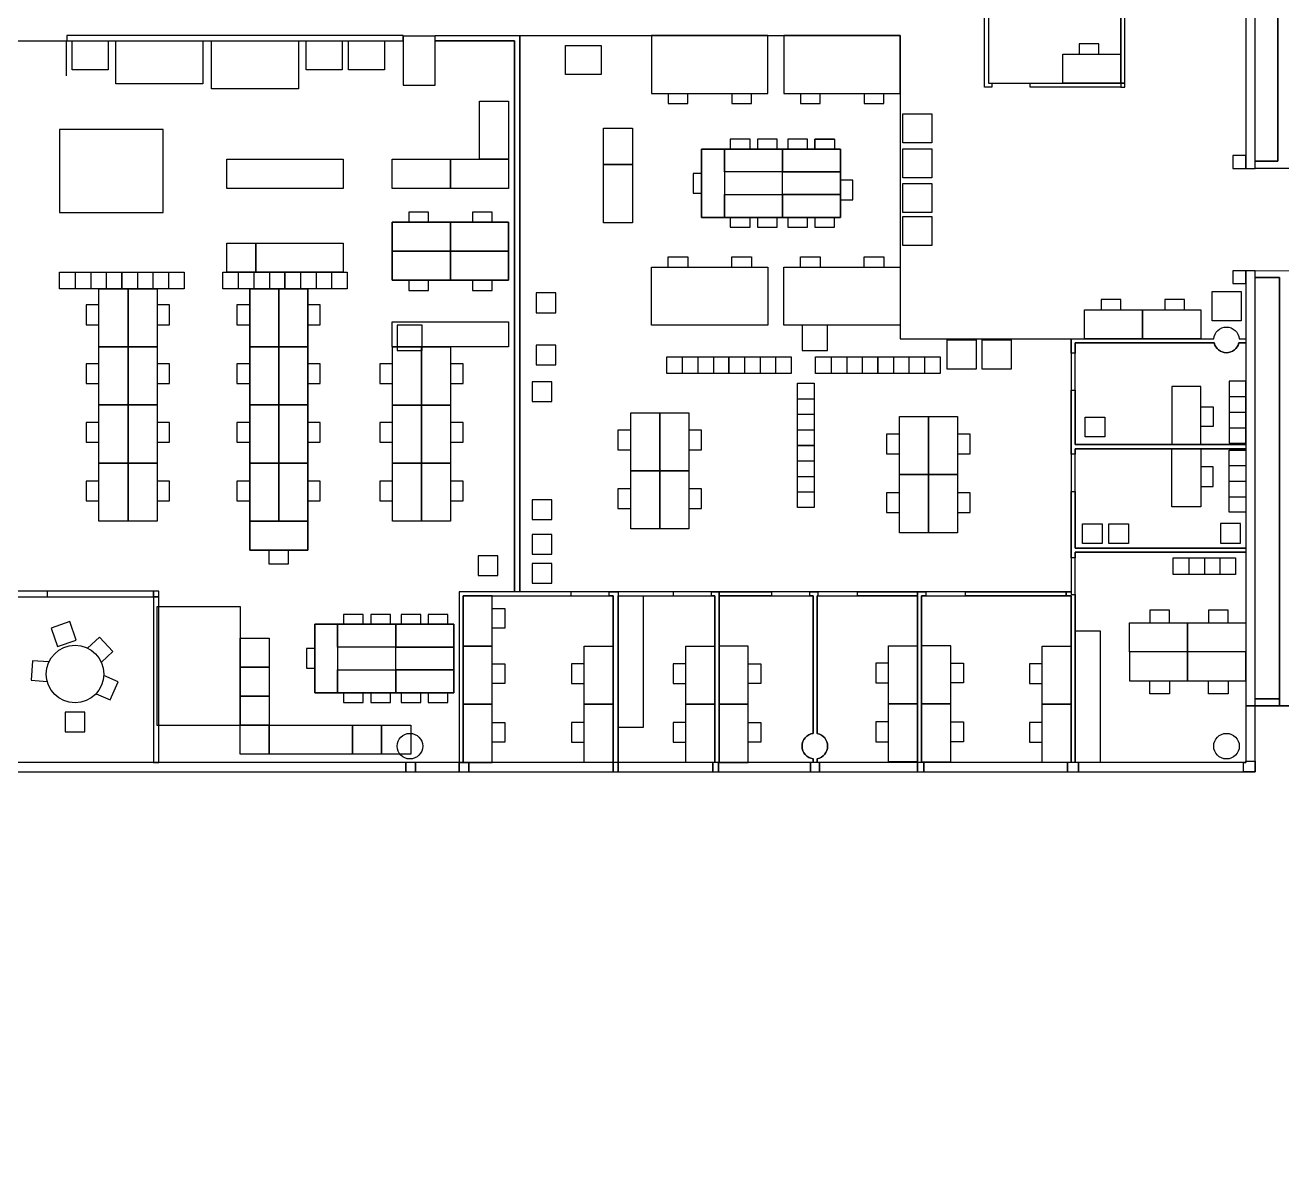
# Model space of a CAD drawing. Extents: x -199 to 9291, y 516 to 6424.
# Drawn here: x 1869 to 4863, y 516 to 3204 of the extents above; entities that cross this region are included whole.
import ezdxf

# ---------------------------------------------------------------- set-up
doc = ezdxf.new("R2010")
doc.units = 0
doc.header["$MEASUREMENT"] = 0
for name, color, linetype in [('0_VOID', 7, 'CONTINUOUS'), ('CHAIR', 142, 'CONTINUOUS'), ('FLOOR', 3, 'CONTINUOUS'), ('FURNITURE', 2, 'CONTINUOUS'), ('OFFICES', 1, 'CONTINUOUS'), ('WALLS', 6, 'CONTINUOUS')]:
    doc.layers.add(name, color=color, linetype=linetype)

msp = doc.modelspace()

# ---------------------------------------------------------------- linework, layer by layer
at = {"layer": '0_VOID'}
for points in [[(4853.5, 2879.6), (4799.9, 2879.6), (4799.9, 3381.1), (4853.5, 3381.1)], [(4857.6, 1597.8), (4799.9, 1597.8), (4799.9, 2602.5), (4857.6, 2602.5)]]:
    msp.add_lwpolyline(points, close=True, dxfattribs=at)
at = {"layer": 'CHAIR'}
for points in [[(4427.5, 3159.2), (4380.5, 3159.2), (4380.5, 3135)], [(4427.5, 3135), (4427.5, 3159.2)], [(3400.8, 3041.1), (3400.8, 3016.9), (3447.8, 3016.9), (3447.8, 3041.1)], [(3552.8, 3041.1), (3552.8, 3016.9), (3599.8, 3016.9), (3599.8, 3041.1)], [(3716.1, 3041.1), (3716.1, 3016.9), (3763.1, 3016.9), (3763.1, 3041.1)], [(3868, 3041.1), (3868, 3016.9), (3915, 3016.9), (3915, 3041.1)], [(4029.3, 2992.3), (4029.3, 2923.1), (3960.1, 2923.1), (3960.1, 2992.3), (4029.3, 2992.3)], [(4029.3, 2992.3), (4029.3, 2923.1), (3960.1, 2923.1), (3960.1, 2992.3), (4029.3, 2992.3)], [(3595.9, 2932.1), (3548.9, 2932.1), (3548.9, 2908.6)], [(3595.9, 2908.6), (3595.9, 2932.1)], [(3660.5, 2932.1), (3613.5, 2932.1), (3613.5, 2908.6)], [(3660.5, 2908.6), (3660.5, 2932.1)], [(3732.9, 2932.1), (3685.9, 2932.1), (3685.9, 2908.6)], [(3732.9, 2908.6), (3732.9, 2932.1)], [(3797.5, 2932.1), (3750.5, 2932.1), (3750.5, 2908.6)], [(3750.5, 2908.6), (3750.5, 2932.1), (3797.5, 2932.1), (3797.5, 2908.6)], [(4029.3, 2909.4), (4029.3, 2840.2), (3960.1, 2840.2), (3960.1, 2909.4), (4029.3, 2909.4)], [(4029.3, 2909.4), (4029.3, 2840.2), (3960.1, 2840.2), (3960.1, 2909.4), (4029.3, 2909.4)], [(3480.4, 2850.6), (3460.6, 2850.6), (3460.6, 2803.6), (3480.4, 2803.6)], [(3811.6, 2787.2), (3841.3, 2787.2), (3841.3, 2834.2)], [(3841.3, 2834.2), (3811.6, 2834.2)], [(4029.3, 2826.5), (4029.3, 2757.3), (3960.1, 2757.3), (3960.1, 2826.5), (4029.3, 2826.5)], [(4029.3, 2826.5), (4029.3, 2757.3), (3960.1, 2757.3), (3960.1, 2826.5), (4029.3, 2826.5)], [(2829.8, 2758.5), (2782.8, 2758.5), (2782.8, 2734.2)], [(2829.8, 2734.2), (2829.8, 2758.5)], [(2981.8, 2758.5), (2934.8, 2758.5), (2934.8, 2734.2)], [(2981.8, 2734.2), (2981.8, 2758.5)], [(3548.9, 2745.5), (3548.9, 2722), (3595.9, 2722), (3595.9, 2745.5)], [(3613.5, 2745.5), (3613.5, 2722), (3660.5, 2722), (3660.5, 2745.5)], [(3685.9, 2745.5), (3685.9, 2722), (3732.9, 2722), (3732.9, 2745.5)], [(3750.5, 2745.5), (3750.5, 2722), (3797.5, 2722), (3797.5, 2745.5)], [(4029.3, 2748.2), (4029.3, 2679), (3960.1, 2679), (3960.1, 2748.2), (4029.3, 2748.2)], [(4029.3, 2748.2), (4029.3, 2679), (3960.1, 2679), (3960.1, 2748.2), (4029.3, 2748.2)], [(3400.8, 2627.1), (3400.8, 2651.3), (3447.8, 2651.3), (3447.8, 2627.1)], [(3552.8, 2627.1), (3552.8, 2651.3), (3599.8, 2651.3), (3599.8, 2627.1)], [(3716.1, 2627.1), (3716.1, 2651.3), (3763.1, 2651.3), (3763.1, 2627.1)], [(3868, 2627.1), (3868, 2651.3), (3915, 2651.3), (3915, 2627.1)], [(2782.8, 2595.8), (2782.8, 2571.5), (2829.8, 2571.5), (2829.8, 2595.8)], [(2934.8, 2595.8), (2934.8, 2571.5), (2981.8, 2571.5), (2981.8, 2595.8)], [(3133.4, 2565.5), (3086.5, 2565.5), (3086.5, 2518.5), (3133.4, 2518.5), (3133.4, 2565.5)], [(4479.3, 2549.6), (4432.3, 2549.6), (4432.3, 2525.4)], [(4479.3, 2525.4), (4479.3, 2549.6)], [(4631.3, 2549.6), (4584.3, 2549.6), (4584.3, 2525.4)], [(4631.3, 2525.4), (4631.3, 2549.6)], [(2044.5, 2536.9), (2013.9, 2536.9), (2013.9, 2489.9), (2044.5, 2489.9)], [(2183, 2489.9), (2212.9, 2489.9), (2212.9, 2536.9)], [(2403.7, 2536.9), (2372.8, 2536.9), (2372.8, 2489.9), (2403.7, 2489.9)], [(2542.1, 2489.9), (2571.8, 2489.9), (2571.8, 2536.9)], [(2571.8, 2536.9), (2542.1, 2536.9)], [(3133.4, 2441.1), (3086.5, 2441.1), (3086.5, 2394.1), (3133.4, 2394.1), (3133.4, 2441.1)], [(2044.5, 2396.9), (2013.9, 2396.9), (2013.9, 2349.9), (2044.5, 2349.9)], [(2183, 2349.9), (2212.9, 2349.9), (2212.9, 2396.9)], [(2212.9, 2396.9), (2183, 2396.9)], [(2403.7, 2396.9), (2372.8, 2396.9), (2372.8, 2349.9), (2403.7, 2349.9)], [(2542.1, 2349.9), (2571.8, 2349.9), (2571.8, 2396.9)], [(2571.8, 2396.9), (2542.1, 2396.9)], [(2743.9, 2396.9), (2713.6, 2396.9), (2713.6, 2349.9), (2743.9, 2349.9)], [(2882.3, 2349.9), (2912.5, 2349.9), (2912.5, 2396.9)], [(2912.5, 2396.9), (2882.3, 2396.9)], [(3123.5, 2353.6), (3076.5, 2353.6), (3076.5, 2306.7), (3123.5, 2306.7), (3123.5, 2353.6)], [(4669.9, 2294.3), (4699.9, 2294.3), (4699.9, 2247.3)], [(2044.5, 2257), (2013.9, 2257), (2013.9, 2210), (2044.5, 2210)], [(2183, 2210), (2212.9, 2210), (2212.9, 2257)], [(2212.9, 2257), (2183, 2257)], [(2403.7, 2257), (2372.8, 2257), (2372.8, 2210), (2403.7, 2210)], [(2542.1, 2210), (2571.8, 2210), (2571.8, 2257)], [(2571.8, 2257), (2542.1, 2257)], [(2743.9, 2257), (2713.6, 2257), (2713.6, 2210), (2743.9, 2210)], [(2882.3, 2210), (2912.5, 2210), (2912.5, 2257)], [(2912.5, 2257), (2882.3, 2257)], [(4441.2, 2222.4), (4394.2, 2222.4), (4394.2, 2269.4), (4441.2, 2269.4), (4441.2, 2222.4)], [(4699.9, 2247.3), (4669.9, 2247.3)], [(3311.6, 2238.6), (3281, 2238.6), (3281, 2191.6), (3311.6, 2191.6)], [(3450, 2191.6), (3480, 2191.6), (3480, 2238.6)], [(3480, 2238.6), (3450, 2238.6)], [(3952.1, 2229.4), (3921.4, 2229.4), (3921.4, 2182.4), (3952.1, 2182.4)], [(4090.5, 2182.4), (4120.4, 2182.4), (4120.4, 2229.4)], [(4120.4, 2229.4), (4090.5, 2229.4)], [(4669.9, 2104.3), (4699.9, 2104.3), (4699.9, 2151.3)], [(4699.9, 2151.3), (4669.9, 2151.3)], [(2044.5, 2117.1), (2013.9, 2117.1), (2013.9, 2070.1), (2044.5, 2070.1)], [(2183, 2070.1), (2212.9, 2070.1), (2212.9, 2117.1)], [(2212.9, 2117.1), (2183, 2117.1)], [(2403.7, 2117.1), (2372.8, 2117.1), (2372.8, 2070.1), (2403.7, 2070.1)], [(2542.1, 2070.1), (2571.8, 2070.1), (2571.8, 2117.1)], [(2571.8, 2117.1), (2542.1, 2117.1)], [(2743.9, 2117.1), (2713.6, 2117.1), (2713.6, 2070.1), (2743.9, 2070.1)], [(2882.3, 2070.1), (2912.5, 2070.1), (2912.5, 2117.1)], [(2912.5, 2117.1), (2882.3, 2117.1)], [(3311.6, 2098.7), (3281, 2098.7), (3281, 2051.7), (3311.6, 2051.7)], [(3450, 2051.7), (3480, 2051.7), (3480, 2098.7)], [(3480, 2098.7), (3450, 2098.7)], [(3123.5, 2072.8), (3076.5, 2072.8), (3076.5, 2025.8), (3123.5, 2025.8), (3123.5, 2072.8)], [(3952.1, 2089.5), (3921.4, 2089.5), (3921.4, 2042.5), (3952.1, 2042.5)], [(4090.5, 2042.5), (4120.4, 2042.5), (4120.4, 2089.5)], [(4120.4, 2089.5), (4090.5, 2089.5)], [(4435, 1968.4), (4388, 1968.4), (4388, 2015.4), (4435, 2015.4), (4435, 1968.4)], [(4497.7, 1968.4), (4450.7, 1968.4), (4450.7, 2015.4), (4497.7, 2015.4), (4497.7, 1968.4)], [(3123.5, 1989.9), (3076.5, 1989.9), (3076.5, 1942.9), (3123.5, 1942.9), (3123.5, 1989.9)], [(2449.4, 1952.6), (2449.4, 1920.2), (2496.4, 1920.2), (2496.4, 1952.6)], [(2995.2, 1939.2), (2948.2, 1939.2), (2948.2, 1892.2), (2995.2, 1892.2), (2995.2, 1939.2)], [(3123.5, 1920.8), (3076.5, 1920.8), (3076.5, 1873.8), (3123.5, 1873.8), (3123.5, 1920.8)], [(2674.4, 1799.4), (2627.4, 1799.4), (2627.4, 1775.9)], [(2674.4, 1775.9), (2674.4, 1799.4)], [(2739, 1799.4), (2692, 1799.4), (2692, 1775.9)], [(2739, 1775.9), (2739, 1799.4)], [(2811.4, 1799.4), (2764.4, 1799.4), (2764.4, 1775.9)], [(2811.4, 1775.9), (2811.4, 1799.4)], [(2876, 1799.4), (2829, 1799.4), (2829, 1775.9)], [(2876, 1775.9), (2876, 1799.4)], [(2981.7, 1813.5), (3012, 1813.5), (3012, 1766.5), (2981.7, 1766.5)], [(4595.7, 1779.1), (4595.7, 1809.4), (4548.7, 1809.4), (4548.7, 1779.1)], [(4735.6, 1779.1), (4735.6, 1809.4), (4688.6, 1809.4), (4688.6, 1779.1)], [(1945.9, 1722.6), (1990.3, 1737.9), (1975, 1782.3), (1930.6, 1767), (1945.9, 1722.6)], [(2050.2, 1685.3), (2077.7, 1710.7), (2045.9, 1745.2), (2017.5, 1719)], [(2381, 1743), (2450.2, 1743), (2450.2, 1673.8), (2381, 1673.8), (2381, 1743)], [(2381, 1743), (2450.2, 1743), (2450.2, 1673.8), (2381, 1673.8), (2381, 1743)], [(2558.9, 1717.9), (2539.1, 1717.9), (2539.1, 1670.9), (2558.9, 1670.9)], [(1925.2, 1686), (1886.4, 1689.1), (1882.6, 1642.3), (1921.3, 1639.2)], [(2981.7, 1682), (3012, 1682), (3012, 1635), (2981.7, 1635)], [(3201, 1682), (3170.7, 1682), (3170.7, 1635), (3201, 1635)], [(3443.2, 1682), (3412.9, 1682), (3412.9, 1635), (3443.2, 1635)], [(3591.3, 1682), (3621.6, 1682), (3621.6, 1635), (3591.3, 1635)], [(3926, 1683.1), (3895.7, 1683.1), (3895.7, 1636.1), (3926, 1636.1)], [(4074.1, 1683.1), (4104.4, 1683.1), (4104.4, 1636.1), (4074.1, 1636.1)], [(4291.7, 1682), (4261.5, 1682), (4261.5, 1635), (4291.7, 1635)], [(2037.9, 1610.5), (2071.5, 1595.8), (2090.4, 1638.9), (2056.2, 1653.9)], [(2381, 1673.8), (2450.2, 1673.8), (2450.2, 1604.6), (2381, 1604.6), (2381, 1673.8)], [(2381, 1673.8), (2450.2, 1673.8), (2450.2, 1604.6), (2381, 1604.6), (2381, 1673.8)], [(4595.7, 1640.7), (4595.7, 1610.4), (4548.7, 1610.4), (4548.7, 1640.7)], [(4735.6, 1640.7), (4735.6, 1610.4), (4688.6, 1610.4), (4688.6, 1640.7)], [(2381, 1604.6), (2450.2, 1604.6), (2450.2, 1535.4), (2381, 1535.4), (2381, 1604.6)], [(2381, 1604.6), (2450.2, 1604.6), (2450.2, 1535.4), (2381, 1535.4), (2381, 1604.6)], [(2627.4, 1612.8), (2627.4, 1589.3), (2674.4, 1589.3), (2674.4, 1612.8)], [(2692, 1612.8), (2692, 1589.3), (2739, 1589.3), (2739, 1612.8)], [(2764.4, 1612.8), (2764.4, 1589.3), (2811.4, 1589.3), (2811.4, 1612.8)], [(2829, 1612.8), (2829, 1589.3), (2876, 1589.3), (2876, 1612.8)], [(2010.8, 1566.7), (1963.8, 1566.7), (1963.8, 1519.7), (2010.8, 1519.7), (2010.8, 1566.7)], [(2381, 1535.4), (2450.2, 1535.4), (2450.2, 1466.2), (2381, 1466.2), (2381, 1535.4)], [(2381, 1535.4), (2450.2, 1535.4), (2450.2, 1466.2), (2381, 1466.2), (2381, 1535.4)], [(2450.2, 1535.4), (2648.4, 1535.4), (2648.4, 1466.2), (2450.2, 1466.2), (2450.2, 1535.4)], [(2450.2, 1535.4), (2648.4, 1535.4), (2648.4, 1466.2), (2450.2, 1466.2), (2450.2, 1535.4)], [(2648.4, 1535.4), (2717.6, 1535.4), (2717.6, 1466.2), (2648.4, 1466.2), (2648.4, 1535.4)], [(2648.4, 1535.4), (2717.6, 1535.4), (2717.6, 1466.2), (2648.4, 1466.2), (2648.4, 1535.4)], [(2718.1, 1535.4), (2787.3, 1535.4), (2787.3, 1466.2), (2718.1, 1466.2), (2718.1, 1535.4)], [(2981.7, 1542.1), (3012, 1542.1), (3012, 1495.1), (2981.7, 1495.1)], [(3201, 1542.1), (3170.7, 1542.1), (3170.7, 1495.1), (3201, 1495.1)], [(3443.2, 1542.1), (3412.9, 1542.1), (3412.9, 1495.1), (3443.2, 1495.1)], [(3591.3, 1542.1), (3621.6, 1542.1), (3621.6, 1495.1), (3591.3, 1495.1)], [(3926, 1543.1), (3895.7, 1543.1), (3895.7, 1496.1), (3926, 1496.1)], [(4074.1, 1543.1), (4104.4, 1543.1), (4104.4, 1496.1), (4074.1, 1496.1)], [(4291.7, 1542.1), (4261.5, 1542.1), (4261.5, 1495.1), (4291.7, 1495.1)]]:
    msp.add_lwpolyline(points, dxfattribs=at)
at = {"layer": 'FLOOR'}
msp.add_lwpolyline([(-198.9, 1423.9), (4799.9, 1423.9), (4799.9, 1581.6), (5206.3, 1581.6), (5206.3, 516), (9290.6, 516), (9290.6, 6307.2), (5206.3, 6307.2), (5206.3, 5912.2), (4799.9, 5912.2), (4799.9, 6424.3), (-198.9, 6424.3)], close=True, dxfattribs=at)
at = {"layer": 'FURNITURE'}
for points in [[(3361.5, 3041.1), (3638.3, 3041.1), (3638.3, 3179.6), (3361.5, 3179.6)], [(3676.7, 3041.1), (3953.6, 3041.1), (3953.6, 3179.6), (3676.7, 3179.6)], [(3811.6, 2908.6), (3480.4, 2908.6), (3480.4, 2745.5), (3811.6, 2745.5)], [(2743.5, 2595.8), (3020.3, 2595.8), (3020.3, 2734.2), (2743.5, 2734.2)], [(3361.5, 2627.1), (3638.3, 2627.1), (3638.3, 2488.7), (3361.5, 2488.7)], [(3676.7, 2627.1), (3953.6, 2627.1), (3953.6, 2488.7), (3676.7, 2488.7)], [(2542.1, 2575.5), (2403.7, 2575.5), (2403.7, 1952.6), (2542.1, 1952.6)], [(2882.3, 2021.7), (2743.9, 2021.7), (2743.9, 2436.9), (2882.3, 2436.9)], [(2890.1, 1775.9), (2558.9, 1775.9), (2558.9, 1612.8), (2890.1, 1612.8)]]:
    msp.add_lwpolyline(points, close=True, dxfattribs=at)
for points in [[(1966, 3166.6), (1966, 3083)], [(2066.2, 3166.6), (2066.2, 3097.3), (1980.7, 3097.3), (1980.7, 3166.6), (2066.2, 3166.6)], [(2066.2, 3166.6), (2066.2, 3097.3), (1980.7, 3097.3), (1980.7, 3166.6), (2066.2, 3166.6)], [(2291.8, 3166.6), (2291.8, 3064.4), (2084.5, 3064.4), (2084.5, 3166.6), (2291.8, 3166.6)], [(2291.8, 3166.6), (2291.8, 3064.4), (2084.5, 3064.4), (2084.5, 3166.6), (2291.8, 3166.6)], [(2519.7, 3166.6), (2519.7, 3052.1), (2312.4, 3052.1), (2312.4, 3166.6), (2519.7, 3166.6)], [(2519.7, 3166.6), (2519.7, 3052.1), (2312.4, 3052.1), (2312.4, 3166.6), (2519.7, 3166.6)], [(2624, 3166.6), (2624, 3097.3), (2538.5, 3097.3), (2538.5, 3166.6), (2624, 3166.6)], [(2624, 3166.6), (2624, 3097.3), (2538.5, 3097.3), (2538.5, 3166.6), (2624, 3166.6)], [(2724.7, 3166.6), (2724.7, 3097.3), (2639.2, 3097.3), (2639.2, 3166.6), (2724.7, 3166.6)], [(2724.7, 3166.6), (2724.7, 3097.3), (2639.2, 3097.3), (2639.2, 3166.6), (2724.7, 3166.6)], [(3241.4, 3155.7), (3241.4, 3086.5), (3155.9, 3086.5), (3155.9, 3155.7), (3241.4, 3155.7)], [(4479.6, 3135), (4479.6, 3065.8), (4341.2, 3065.8), (4341.2, 3135), (4479.6, 3135)], [(4479.6, 3135), (4479.6, 3065.8), (4341.2, 3065.8), (4341.2, 3135), (4479.6, 3135)], [(3020.3, 2884.1), (2951.1, 2884.1), (2951.1, 3022.5), (3020.3, 3022.5), (3020.3, 2884.1)], [(3020.3, 2884.1), (2951.1, 2884.1), (2951.1, 3022.5), (3020.3, 3022.5), (3020.3, 2884.1)], [(1950.6, 2757.3), (2197.8, 2757.3), (2197.8, 2955), (1950.6, 2955), (1950.6, 2757.3)], [(1950.6, 2757.3), (2197.8, 2757.3), (2197.8, 2955), (1950.6, 2955), (1950.6, 2757.3)], [(3315.9, 2871.5), (3246.7, 2871.5), (3246.7, 2958.1), (3315.9, 2958.1), (3315.9, 2871.5)], [(3315.9, 2871.5), (3246.7, 2871.5), (3246.7, 2958.1), (3315.9, 2958.1), (3315.9, 2871.5)], [(3534.8, 2745.5), (3480.4, 2745.5), (3480.4, 2908.6), (3534.8, 2908.6), (3534.8, 2745.5)], [(3534.8, 2745.5), (3480.4, 2745.5), (3480.4, 2908.6), (3534.8, 2908.6), (3534.8, 2745.5)], [(3673.2, 2908.6), (3673.2, 2854.2), (3534.8, 2854.2), (3534.8, 2908.6), (3673.2, 2908.6)], [(3673.2, 2908.6), (3673.2, 2854.2), (3534.8, 2854.2), (3534.8, 2908.6), (3673.2, 2908.6)], [(3811.6, 2908.6), (3811.6, 2854.2), (3673.2, 2854.2), (3673.2, 2908.6), (3811.6, 2908.6)], [(3811.6, 2908.6), (3811.6, 2854.2), (3673.2, 2854.2), (3673.2, 2908.6), (3811.6, 2908.6)], [(2626.1, 2884.1), (2626.1, 2814.9), (2349.3, 2814.9), (2349.3, 2884.1), (2626.1, 2884.1)], [(2626.1, 2884.1), (2626.1, 2814.9), (2349.3, 2814.9), (2349.3, 2884.1), (2626.1, 2884.1)], [(2881.9, 2884.1), (2881.9, 2814.9), (2743.5, 2814.9), (2743.5, 2884.1), (2881.9, 2884.1)], [(2881.9, 2884.1), (2881.9, 2814.9), (2743.5, 2814.9), (2743.5, 2884.1), (2881.9, 2884.1)], [(3020.3, 2884.1), (3020.3, 2814.9), (2881.9, 2814.9), (2881.9, 2884.1), (3020.3, 2884.1)], [(3020.3, 2884.1), (3020.3, 2814.9), (2881.9, 2814.9), (2881.9, 2884.1), (3020.3, 2884.1)], [(3246.7, 2871.5), (3315.9, 2871.5), (3315.9, 2733.1), (3246.7, 2733.1), (3246.7, 2871.5)], [(3246.7, 2871.5), (3315.9, 2871.5), (3315.9, 2733.1), (3246.7, 2733.1), (3246.7, 2871.5)], [(3811.6, 2854.2), (3811.6, 2799.9), (3673.2, 2799.9), (3673.2, 2854.2), (3811.6, 2854.2)], [(3811.6, 2854.2), (3811.6, 2799.9), (3673.2, 2799.9), (3673.2, 2854.2), (3811.6, 2854.2)], [(3673.2, 2799.9), (3673.2, 2745.5), (3534.8, 2745.5), (3534.8, 2799.9), (3673.2, 2799.9)], [(3673.2, 2799.9), (3673.2, 2745.5), (3534.8, 2745.5), (3534.8, 2799.9), (3673.2, 2799.9)], [(3811.6, 2799.9), (3811.6, 2745.5), (3673.2, 2745.5), (3673.2, 2799.9), (3811.6, 2799.9)], [(3811.6, 2799.9), (3811.6, 2745.5), (3673.2, 2745.5), (3673.2, 2799.9), (3811.6, 2799.9)], [(2881.9, 2734.2), (2881.9, 2665), (2743.5, 2665), (2743.5, 2734.2), (2881.9, 2734.2)], [(2881.9, 2734.2), (2881.9, 2665), (2743.5, 2665), (2743.5, 2734.2), (2881.9, 2734.2)], [(3020.3, 2734.2), (3020.3, 2665), (2881.9, 2665), (2881.9, 2734.2), (3020.3, 2734.2)], [(3020.3, 2734.2), (3020.3, 2665), (2881.9, 2665), (2881.9, 2734.2), (3020.3, 2734.2)], [(2418.5, 2684.2), (2418.5, 2615), (2349.3, 2615), (2349.3, 2684.2), (2418.5, 2684.2)], [(2418.5, 2684.2), (2418.5, 2615), (2349.3, 2615), (2349.3, 2684.2), (2418.5, 2684.2)], [(2626.1, 2684.2), (2626.1, 2615), (2418.5, 2615), (2418.5, 2684.2), (2626.1, 2684.2)], [(2626.1, 2684.2), (2626.1, 2615), (2418.5, 2615), (2418.5, 2684.2), (2626.1, 2684.2)], [(2881.9, 2665), (2881.9, 2595.8), (2743.5, 2595.8), (2743.5, 2665), (2881.9, 2665)], [(2881.9, 2665), (2881.9, 2595.8), (2743.5, 2595.8), (2743.5, 2665), (2881.9, 2665)], [(3020.3, 2665), (3020.3, 2595.8), (2881.9, 2595.8), (2881.9, 2665), (3020.3, 2665)], [(3020.3, 2665), (3020.3, 2595.8), (2881.9, 2595.8), (2881.9, 2665), (3020.3, 2665)], [(1950.6, 2615), (2098.9, 2615), (2098.9, 2575.5), (1950.6, 2575.5), (1950.6, 2615)], [(1987.7, 2615), (1987.7, 2575.5)], [(1987.7, 2615), (1987.7, 2575.5)], [(2024.8, 2615), (2024.8, 2575.5)], [(2024.8, 2615), (2024.8, 2575.5)], [(2061.9, 2615), (2061.9, 2575.5)], [(2061.9, 2615), (2061.9, 2575.5)], [(2098.9, 2615), (2247.2, 2615), (2247.2, 2575.5), (2098.9, 2575.5), (2098.9, 2615)], [(2136, 2615), (2136, 2575.5)], [(2136, 2615), (2136, 2575.5)], [(2173.1, 2615), (2173.1, 2575.5)], [(2173.1, 2615), (2173.1, 2575.5)], [(2210.1, 2615), (2210.1, 2575.5)], [(2210.1, 2615), (2210.1, 2575.5)], [(2339.4, 2615), (2487.7, 2615), (2487.7, 2575.5), (2339.4, 2575.5), (2339.4, 2615)], [(2376.5, 2615), (2376.5, 2575.5)], [(2376.5, 2615), (2376.5, 2575.5)], [(2413.6, 2615), (2413.6, 2575.5)], [(2413.6, 2615), (2413.6, 2575.5)], [(2450.7, 2615), (2450.7, 2575.5)], [(2450.7, 2615), (2450.7, 2575.5)], [(2487.7, 2615), (2636, 2615), (2636, 2575.5), (2487.7, 2575.5), (2487.7, 2615)], [(2524.8, 2615), (2524.8, 2575.5)], [(2524.8, 2615), (2524.8, 2575.5)], [(2561.9, 2615), (2561.9, 2575.5)], [(2561.9, 2615), (2561.9, 2575.5)], [(2598.9, 2615), (2598.9, 2575.5)], [(2598.9, 2615), (2598.9, 2575.5)], [(2113.8, 2437.1), (2044.5, 2437.1), (2044.5, 2575.5), (2113.8, 2575.5), (2113.8, 2437.1)], [(2113.8, 2437.1), (2044.5, 2437.1), (2044.5, 2575.5), (2113.8, 2575.5), (2113.8, 2437.1)], [(2183, 2437.1), (2113.8, 2437.1), (2113.8, 2575.5), (2183, 2575.5), (2183, 2437.1)], [(2183, 2437.1), (2113.8, 2437.1), (2113.8, 2575.5), (2183, 2575.5), (2183, 2437.1)], [(2472.9, 2437.1), (2403.7, 2437.1), (2403.7, 2575.5), (2472.9, 2575.5), (2472.9, 2437.1)], [(2472.9, 2437.1), (2403.7, 2437.1), (2403.7, 2575.5), (2472.9, 2575.5), (2472.9, 2437.1)], [(2542.1, 2437.1), (2472.9, 2437.1), (2472.9, 2575.5), (2542.1, 2575.5), (2542.1, 2437.1)], [(2542.1, 2437.1), (2472.9, 2437.1), (2472.9, 2575.5), (2542.1, 2575.5), (2542.1, 2437.1)], [(4766.5, 2568.7), (4766.5, 2499.5), (4697.3, 2499.5), (4697.3, 2568.7), (4766.5, 2568.7)], [(4766.5, 2568.7), (4766.5, 2499.5), (4697.3, 2499.5), (4697.3, 2568.7), (4766.5, 2568.7)], [(2212.9, 2536.9), (2183, 2536.9)], [(4531.4, 2525.4), (4531.4, 2456.2), (4393, 2456.2), (4393, 2525.4), (4531.4, 2525.4)], [(4531.4, 2525.4), (4531.4, 2456.2), (4393, 2456.2), (4393, 2525.4), (4531.4, 2525.4)], [(4669.8, 2525.4), (4669.8, 2456.2), (4531.4, 2456.2), (4531.4, 2525.4), (4669.8, 2525.4)], [(4669.8, 2525.4), (4669.8, 2456.2), (4531.4, 2456.2), (4531.4, 2525.4), (4669.8, 2525.4)], [(2742.9, 2496.4), (3020.3, 2496.4), (3020.3, 2436.9), (2742.9, 2436.9), (2742.9, 2496.4)], [(2742.9, 2496.4), (3020.3, 2496.4), (3020.3, 2436.9), (2742.9, 2436.9), (2742.9, 2496.4)], [(2113.8, 2298.6), (2044.5, 2298.6), (2044.5, 2437.1), (2113.8, 2437.1), (2113.8, 2298.6)], [(2113.8, 2298.6), (2044.5, 2298.6), (2044.5, 2437.1), (2113.8, 2437.1), (2113.8, 2298.6)], [(2183, 2298.6), (2113.8, 2298.6), (2113.8, 2437.1), (2183, 2437.1), (2183, 2298.6)], [(2183, 2298.6), (2113.8, 2298.6), (2113.8, 2437.1), (2183, 2437.1), (2183, 2298.6)], [(2472.9, 2298.6), (2403.7, 2298.6), (2403.7, 2437.1), (2472.9, 2437.1), (2472.9, 2298.6)], [(2472.9, 2298.6), (2403.7, 2298.6), (2403.7, 2437.1), (2472.9, 2437.1), (2472.9, 2298.6)], [(2542.1, 2298.6), (2472.9, 2298.6), (2472.9, 2437.1), (2542.1, 2437.1), (2542.1, 2298.6)], [(2542.1, 2298.6), (2472.9, 2298.6), (2472.9, 2437.1), (2542.1, 2437.1), (2542.1, 2298.6)], [(2813.1, 2298.5), (2743.9, 2298.5), (2743.9, 2436.9), (2813.1, 2436.9), (2813.1, 2298.5)], [(2813.1, 2298.5), (2743.9, 2298.5), (2743.9, 2436.9), (2813.1, 2436.9), (2813.1, 2298.5)], [(2882.3, 2298.5), (2813.1, 2298.5), (2813.1, 2436.9), (2882.3, 2436.9), (2882.3, 2298.5)], [(2882.3, 2298.5), (2813.1, 2298.5), (2813.1, 2436.9), (2882.3, 2436.9), (2882.3, 2298.5)], [(4135.2, 2453.5), (4135.2, 2384.3), (4066, 2384.3), (4066, 2453.5), (4135.2, 2453.5)], [(4135.2, 2453.5), (4135.2, 2384.3), (4066, 2384.3), (4066, 2453.5), (4135.2, 2453.5)], [(4218.2, 2453.5), (4218.2, 2384.3), (4149, 2384.3), (4149, 2453.5), (4218.2, 2453.5)], [(4218.2, 2453.5), (4218.2, 2384.3), (4149, 2384.3), (4149, 2453.5), (4218.2, 2453.5)], [(3397.4, 2413.1), (3545.7, 2413.1), (3545.7, 2373.6), (3397.4, 2373.6), (3397.4, 2413.1)], [(3434.5, 2413.1), (3434.5, 2373.6)], [(3434.5, 2413.1), (3434.5, 2373.6)], [(3471.5, 2413.1), (3471.5, 2373.6)], [(3471.5, 2413.1), (3471.5, 2373.6)], [(3508.6, 2413.1), (3508.6, 2373.6)], [(3508.6, 2413.1), (3508.6, 2373.6)], [(3545.7, 2413.1), (3694, 2413.1), (3694, 2373.6), (3545.7, 2373.6), (3545.7, 2413.1)], [(3582.8, 2413.1), (3582.8, 2373.6)], [(3582.8, 2413.1), (3582.8, 2373.6)], [(3619.8, 2413.1), (3619.8, 2373.6)], [(3619.8, 2413.1), (3619.8, 2373.6)], [(3656.9, 2413.1), (3656.9, 2373.6)], [(3656.9, 2413.1), (3656.9, 2373.6)], [(3752.2, 2413.1), (3900.5, 2413.1), (3900.5, 2373.6), (3752.2, 2373.6), (3752.2, 2413.1)], [(3789.2, 2413.1), (3789.2, 2373.6)], [(3789.2, 2413.1), (3789.2, 2373.6)], [(3826.3, 2413.1), (3826.3, 2373.6)], [(3826.3, 2413.1), (3826.3, 2373.6)], [(3863.4, 2413.1), (3863.4, 2373.6)], [(3863.4, 2413.1), (3863.4, 2373.6)], [(3900.5, 2413.1), (4048.8, 2413.1), (4048.8, 2373.6), (3900.5, 2373.6), (3900.5, 2413.1)], [(3937.5, 2413.1), (3937.5, 2373.6)], [(3937.5, 2413.1), (3937.5, 2373.6)], [(3974.6, 2413.1), (3974.6, 2373.6)], [(3974.6, 2413.1), (3974.6, 2373.6)], [(4011.7, 2413.1), (4011.7, 2373.6)], [(4011.7, 2413.1), (4011.7, 2373.6)], [(3708.9, 2202.4), (3708.9, 2350.7), (3748.5, 2350.7), (3748.5, 2202.4), (3708.9, 2202.4)], [(4669.9, 2342.6), (4600.7, 2342.6), (4600.7, 2204.2), (4669.9, 2204.2), (4669.9, 2342.6)], [(4669.9, 2342.6), (4600.7, 2342.6), (4600.7, 2204.2), (4669.9, 2204.2), (4669.9, 2342.6)], [(4737.6, 2355.7), (4737.6, 2207.4), (4777.1, 2207.4), (4777.1, 2355.7), (4737.6, 2355.7)], [(3708.9, 2313.6), (3748.5, 2313.6)], [(3708.9, 2313.6), (3748.5, 2313.6)], [(4737.6, 2318.7), (4777.1, 2318.7)], [(4737.6, 2318.7), (4777.1, 2318.7)], [(2113.8, 2160.2), (2044.5, 2160.2), (2044.5, 2298.6), (2113.8, 2298.6), (2113.8, 2160.2)], [(2113.8, 2160.2), (2044.5, 2160.2), (2044.5, 2298.6), (2113.8, 2298.6), (2113.8, 2160.2)], [(2183, 2160.2), (2113.8, 2160.2), (2113.8, 2298.6), (2183, 2298.6), (2183, 2160.2)], [(2183, 2160.2), (2113.8, 2160.2), (2113.8, 2298.6), (2183, 2298.6), (2183, 2160.2)], [(2472.9, 2160.2), (2403.7, 2160.2), (2403.7, 2298.6), (2472.9, 2298.6), (2472.9, 2160.2)], [(2472.9, 2160.2), (2403.7, 2160.2), (2403.7, 2298.6), (2472.9, 2298.6), (2472.9, 2160.2)], [(2542.1, 2160.2), (2472.9, 2160.2), (2472.9, 2298.6), (2542.1, 2298.6), (2542.1, 2160.2)], [(2542.1, 2160.2), (2472.9, 2160.2), (2472.9, 2298.6), (2542.1, 2298.6), (2542.1, 2160.2)], [(2813.1, 2160.1), (2743.9, 2160.1), (2743.9, 2298.5), (2813.1, 2298.5), (2813.1, 2160.1)], [(2813.1, 2160.1), (2743.9, 2160.1), (2743.9, 2298.5), (2813.1, 2298.5), (2813.1, 2160.1)], [(2882.3, 2160.1), (2813.1, 2160.1), (2813.1, 2298.5), (2882.3, 2298.5), (2882.3, 2160.1)], [(2882.3, 2160.1), (2813.1, 2160.1), (2813.1, 2298.5), (2882.3, 2298.5), (2882.3, 2160.1)], [(3380.8, 2141.8), (3311.6, 2141.8), (3311.6, 2280.2), (3380.8, 2280.2), (3380.8, 2141.8)], [(3380.8, 2141.8), (3311.6, 2141.8), (3311.6, 2280.2), (3380.8, 2280.2), (3380.8, 2141.8)], [(3450, 2141.8), (3380.8, 2141.8), (3380.8, 2280.2), (3450, 2280.2), (3450, 2141.8)], [(3450, 2141.8), (3380.8, 2141.8), (3380.8, 2280.2), (3450, 2280.2), (3450, 2141.8)], [(3708.9, 2276.5), (3748.5, 2276.5)], [(3708.9, 2276.5), (3748.5, 2276.5)], [(4737.6, 2281.6), (4777.1, 2281.6)], [(4737.6, 2281.6), (4777.1, 2281.6)], [(4021.3, 2132.6), (3952.1, 2132.6), (3952.1, 2271), (4021.3, 2271), (4021.3, 2132.6)], [(4021.3, 2132.6), (3952.1, 2132.6), (3952.1, 2271), (4021.3, 2271), (4021.3, 2132.6)], [(4090.5, 2132.6), (4021.3, 2132.6), (4021.3, 2271), (4090.5, 2271), (4090.5, 2132.6)], [(4090.5, 2132.6), (4021.3, 2132.6), (4021.3, 2271), (4090.5, 2271), (4090.5, 2132.6)], [(3708.9, 2239.4), (3748.5, 2239.4)], [(3708.9, 2239.4), (3748.5, 2239.4)], [(4737.6, 2244.5), (4777.1, 2244.5)], [(4737.6, 2244.5), (4777.1, 2244.5)], [(3708.9, 2054.1), (3708.9, 2202.4), (3748.5, 2202.4), (3748.5, 2054.1), (3708.9, 2054.1)], [(4669.9, 2056), (4600.7, 2056), (4600.7, 2194.4), (4669.9, 2194.4), (4669.9, 2056)], [(4669.9, 2056), (4600.7, 2056), (4600.7, 2194.4), (4669.9, 2194.4), (4669.9, 2056)], [(4737.6, 2042.9), (4737.6, 2191.2), (4777.1, 2191.2), (4777.1, 2042.9), (4737.6, 2042.9)], [(2113.8, 2021.8), (2044.5, 2021.8), (2044.5, 2160.2), (2113.8, 2160.2), (2113.8, 2021.8)], [(2113.8, 2021.8), (2044.5, 2021.8), (2044.5, 2160.2), (2113.8, 2160.2), (2113.8, 2021.8)], [(2183, 2021.8), (2113.8, 2021.8), (2113.8, 2160.2), (2183, 2160.2), (2183, 2021.8)], [(2183, 2021.8), (2113.8, 2021.8), (2113.8, 2160.2), (2183, 2160.2), (2183, 2021.8)], [(2472.9, 2021.8), (2403.7, 2021.8), (2403.7, 2160.2), (2472.9, 2160.2), (2472.9, 2021.8)], [(2472.9, 2021.8), (2403.7, 2021.8), (2403.7, 2160.2), (2472.9, 2160.2), (2472.9, 2021.8)], [(2542.1, 2021.8), (2472.9, 2021.8), (2472.9, 2160.2), (2542.1, 2160.2), (2542.1, 2021.8)], [(2542.1, 2021.8), (2472.9, 2021.8), (2472.9, 2160.2), (2542.1, 2160.2), (2542.1, 2021.8)], [(2813.1, 2021.7), (2743.9, 2021.7), (2743.9, 2160.1), (2813.1, 2160.1), (2813.1, 2021.7)], [(2813.1, 2021.7), (2743.9, 2021.7), (2743.9, 2160.1), (2813.1, 2160.1), (2813.1, 2021.7)], [(2882.3, 2021.7), (2813.1, 2021.7), (2813.1, 2160.1), (2882.3, 2160.1), (2882.3, 2021.7)], [(2882.3, 2021.7), (2813.1, 2021.7), (2813.1, 2160.1), (2882.3, 2160.1), (2882.3, 2021.7)], [(3708.9, 2165.3), (3748.5, 2165.3)], [(3708.9, 2165.3), (3748.5, 2165.3)], [(3380.8, 2003.4), (3311.6, 2003.4), (3311.6, 2141.8), (3380.8, 2141.8), (3380.8, 2003.4)], [(3380.8, 2003.4), (3311.6, 2003.4), (3311.6, 2141.8), (3380.8, 2141.8), (3380.8, 2003.4)], [(3450, 2003.4), (3380.8, 2003.4), (3380.8, 2141.8), (3450, 2141.8), (3450, 2003.4)], [(3450, 2003.4), (3380.8, 2003.4), (3380.8, 2141.8), (3450, 2141.8), (3450, 2003.4)], [(3708.9, 2128.2), (3748.5, 2128.2)], [(3708.9, 2128.2), (3748.5, 2128.2)], [(4021.3, 1994.2), (3952.1, 1994.2), (3952.1, 2132.6), (4021.3, 2132.6), (4021.3, 1994.2)], [(4021.3, 1994.2), (3952.1, 1994.2), (3952.1, 2132.6), (4021.3, 2132.6), (4021.3, 1994.2)], [(4090.5, 1994.2), (4021.3, 1994.2), (4021.3, 2132.6), (4090.5, 2132.6), (4090.5, 1994.2)], [(4090.5, 1994.2), (4021.3, 1994.2), (4021.3, 2132.6), (4090.5, 2132.6), (4090.5, 1994.2)], [(4737.6, 2154.1), (4777.1, 2154.1)], [(4737.6, 2154.1), (4777.1, 2154.1)], [(4737.6, 2117), (4777.1, 2117)], [(4737.6, 2117), (4777.1, 2117)], [(3708.9, 2091.2), (3748.5, 2091.2)], [(3708.9, 2091.2), (3748.5, 2091.2)], [(4737.6, 2080), (4777.1, 2080)], [(4737.6, 2080), (4777.1, 2080)], [(2542.1, 2021.8), (2542.1, 1952.6), (2403.7, 1952.6), (2403.7, 2021.8), (2542.1, 2021.8)], [(2542.1, 2021.8), (2542.1, 1952.6), (2403.7, 1952.6), (2403.7, 2021.8), (2542.1, 2021.8)], [(4764.4, 2016.3), (4717.4, 2016.3), (4717.4, 1969.3), (4764.4, 1969.3), (4764.4, 2016.3)], [(4604.5, 1934.2), (4752.8, 1934.2), (4752.8, 1894.7), (4604.5, 1894.7), (4604.5, 1934.2)], [(4641.6, 1934.2), (4641.6, 1894.7)], [(4641.6, 1934.2), (4641.6, 1894.7)], [(4678.7, 1934.2), (4678.7, 1894.7)], [(4678.7, 1934.2), (4678.7, 1894.7)], [(4715.8, 1934.2), (4715.8, 1894.7)], [(4715.8, 1934.2), (4715.8, 1894.7)], [(2912.5, 1723.5), (2981.7, 1723.5), (2981.7, 1843.3), (2912.5, 1843.3), (2912.5, 1723.5)], [(3281.5, 1843.3), (3340.9, 1843.3), (3340.9, 1529.5), (3281.5, 1529.5), (3281.5, 1843.3)], [(2183, 1818), (2381, 1818), (2381, 1535), (2183, 1535), (2183, 1818)], [(2183, 1818), (2381, 1818), (2381, 1535), (2183, 1535), (2183, 1818)], [(2613.3, 1612.8), (2558.9, 1612.8), (2558.9, 1775.9), (2613.3, 1775.9), (2613.3, 1612.8)], [(2613.3, 1612.8), (2558.9, 1612.8), (2558.9, 1775.9), (2613.3, 1775.9), (2613.3, 1612.8)], [(2751.7, 1775.9), (2751.7, 1721.5), (2613.3, 1721.5), (2613.3, 1775.9), (2751.7, 1775.9)], [(2751.7, 1775.9), (2751.7, 1721.5), (2613.3, 1721.5), (2613.3, 1775.9), (2751.7, 1775.9)], [(2890.1, 1775.9), (2890.1, 1721.5), (2751.7, 1721.5), (2751.7, 1775.9), (2890.1, 1775.9)], [(2890.1, 1775.9), (2890.1, 1721.5), (2751.7, 1721.5), (2751.7, 1775.9), (2890.1, 1775.9)], [(4500.3, 1709.9), (4500.3, 1779.1), (4638.7, 1779.1), (4638.7, 1709.9), (4500.3, 1709.9)], [(4500.3, 1709.9), (4500.3, 1779.1), (4638.7, 1779.1), (4638.7, 1709.9), (4500.3, 1709.9)], [(4638.7, 1709.9), (4638.7, 1779.1), (4777.1, 1779.1), (4777.1, 1709.9), (4638.7, 1709.9)], [(4638.7, 1709.9), (4638.7, 1779.1), (4777.1, 1779.1), (4777.1, 1709.9), (4638.7, 1709.9)], [(4370.7, 1760), (4430, 1760), (4430, 1446.2), (4370.7, 1446.2), (4370.7, 1760)], [(2890.1, 1721.5), (2890.1, 1667.2), (2751.7, 1667.2), (2751.7, 1721.5), (2890.1, 1721.5)], [(2890.1, 1721.5), (2890.1, 1667.2), (2751.7, 1667.2), (2751.7, 1721.5), (2890.1, 1721.5)], [(2912.5, 1585.1), (2981.7, 1585.1), (2981.7, 1723.5), (2912.5, 1723.5), (2912.5, 1585.1)], [(2912.5, 1585.1), (2981.7, 1585.1), (2981.7, 1723.5), (2912.5, 1723.5), (2912.5, 1585.1)], [(3270.2, 1585.1), (3201, 1585.1), (3201, 1723.5), (3270.2, 1723.5), (3270.2, 1585.1)], [(3270.2, 1585.1), (3201, 1585.1), (3201, 1723.5), (3270.2, 1723.5), (3270.2, 1585.1)], [(3512.4, 1585.1), (3443.2, 1585.1), (3443.2, 1723.5), (3512.4, 1723.5), (3512.4, 1585.1)], [(3512.4, 1585.1), (3443.2, 1585.1), (3443.2, 1723.5), (3512.4, 1723.5), (3512.4, 1585.1)], [(3522.1, 1585.1), (3591.3, 1585.1), (3591.3, 1723.5), (3522.1, 1723.5), (3522.1, 1585.1)], [(3522.1, 1585.1), (3591.3, 1585.1), (3591.3, 1723.5), (3522.1, 1723.5), (3522.1, 1585.1)], [(3995.2, 1586.1), (3926, 1586.1), (3926, 1724.6), (3995.2, 1724.6), (3995.2, 1586.1)], [(3995.2, 1586.1), (3926, 1586.1), (3926, 1724.6), (3995.2, 1724.6), (3995.2, 1586.1)], [(4004.9, 1586.1), (4074.1, 1586.1), (4074.1, 1724.6), (4004.9, 1724.6), (4004.9, 1586.1)], [(4004.9, 1586.1), (4074.1, 1586.1), (4074.1, 1724.6), (4004.9, 1724.6), (4004.9, 1586.1)], [(4360.9, 1585.1), (4291.7, 1585.1), (4291.7, 1723.5), (4360.9, 1723.5), (4360.9, 1585.1)], [(4360.9, 1585.1), (4291.7, 1585.1), (4291.7, 1723.5), (4360.9, 1723.5), (4360.9, 1585.1)], [(4500.3, 1709.9), (4500.3, 1640.7), (4638.7, 1640.7), (4638.7, 1709.9), (4500.3, 1709.9)], [(4500.3, 1709.9), (4500.3, 1640.7), (4638.7, 1640.7), (4638.7, 1709.9), (4500.3, 1709.9)], [(4638.7, 1709.9), (4638.7, 1640.7), (4777.1, 1640.7), (4777.1, 1709.9), (4638.7, 1709.9)], [(4638.7, 1709.9), (4638.7, 1640.7), (4777.1, 1640.7), (4777.1, 1709.9), (4638.7, 1709.9)], [(2751.7, 1667.2), (2751.7, 1612.8), (2613.3, 1612.8), (2613.3, 1667.2), (2751.7, 1667.2)], [(2751.7, 1667.2), (2751.7, 1612.8), (2613.3, 1612.8), (2613.3, 1667.2), (2751.7, 1667.2)], [(2890.1, 1667.2), (2890.1, 1612.8), (2751.7, 1612.8), (2751.7, 1667.2), (2890.1, 1667.2)], [(2890.1, 1667.2), (2890.1, 1612.8), (2751.7, 1612.8), (2751.7, 1667.2), (2890.1, 1667.2)], [(2912.5, 1446.7), (2981.7, 1446.7), (2981.7, 1585.1), (2912.5, 1585.1), (2912.5, 1446.7)], [(2912.5, 1446.7), (2981.7, 1446.7), (2981.7, 1585.1), (2912.5, 1585.1), (2912.5, 1446.7)], [(3270.2, 1446.7), (3201, 1446.7), (3201, 1585.1), (3270.2, 1585.1), (3270.2, 1446.7)], [(3270.2, 1446.7), (3201, 1446.7), (3201, 1585.1), (3270.2, 1585.1), (3270.2, 1446.7)], [(3512.4, 1446.7), (3443.2, 1446.7), (3443.2, 1585.1), (3512.4, 1585.1), (3512.4, 1446.7)], [(3512.4, 1446.7), (3443.2, 1446.7), (3443.2, 1585.1), (3512.4, 1585.1), (3512.4, 1446.7)], [(3522.1, 1446.7), (3591.3, 1446.7), (3591.3, 1585.1), (3522.1, 1585.1), (3522.1, 1446.7)], [(3522.1, 1446.7), (3591.3, 1446.7), (3591.3, 1585.1), (3522.1, 1585.1), (3522.1, 1446.7)], [(3995.2, 1447.7), (3926, 1447.7), (3926, 1586.1), (3995.2, 1586.1), (3995.2, 1447.7)], [(3995.2, 1447.7), (3926, 1447.7), (3926, 1586.1), (3995.2, 1586.1), (3995.2, 1447.7)], [(4004.9, 1447.7), (4074.1, 1447.7), (4074.1, 1586.1), (4004.9, 1586.1), (4004.9, 1447.7)], [(4004.9, 1447.7), (4074.1, 1447.7), (4074.1, 1586.1), (4004.9, 1586.1), (4004.9, 1447.7)], [(4360.9, 1446.7), (4291.7, 1446.7), (4291.7, 1585.1), (4360.9, 1585.1), (4360.9, 1446.7)], [(4360.9, 1446.7), (4291.7, 1446.7), (4291.7, 1585.1), (4360.9, 1585.1), (4360.9, 1446.7)]]:
    msp.add_lwpolyline(points, dxfattribs=at)
msp.add_circle((1987.6, 1657.2), 68.7, dxfattribs=at)
at = {"layer": 'OFFICES'}
for points in [[(4479.6, 3355.1), (4164.2, 3355.1), (4164.2, 3065.8), (4479.6, 3065.8)], [(4360.9, 2456.2), (4360.9, 1853.1), (3047.5, 1853.1), (3047.5, 3179.6), (3953.6, 3179.6), (3953.6, 2456.2)], [(2187.5, 1854.7), (1818.5, 1854.7), (1818.5, 1853.1), (1693.3, 1853.1), (1693.3, 3166.6), (2769.5, 3166.6), (2769.5, 3060.9), (2845.9, 3060.9), (2845.9, 3166.6), (3034.5, 3166.6), (3034.5, 1853.1), (2902.8, 1853.1), (2902.8, 1446.7), (2187.5, 1446.7)], [(4777.1, 1960.4), (4777.1, 1957.1), (4370.7, 1957.1), (4370.7, 2194.4), (4777.1, 2194.4), (4777.1, 2191.2)], [(4777.1, 1449.9), (4777.1, 1446.7), (4772.2, 1446.7), (4378.8, 1446.7), (4370.7, 1446.7), (4370.7, 1846.6), (4370.7, 1947.4), (4777.1, 1947.4), (4777.1, 1945.7)], [(3270.2, 1446.7), (2925.5, 1446.7), (2912.5, 1446.7), (2912.5, 1843.3), (3169.4, 1843.3), (3270.2, 1843.3)], [(3512.4, 1446.7), (3507.5, 1446.7), (3281.5, 1446.7), (3281.5, 1843.3), (3512.4, 1843.3)], [(4360.9, 1446.7), (4352.8, 1446.7), (4009.8, 1446.7), (4004.9, 1446.7), (4004.9, 1843.3), (4109, 1843.3), (4349.6, 1843.3), (4360.9, 1843.3)]]:
    msp.add_lwpolyline(points, close=True, dxfattribs=at)
for points in [[(4777.1, 2204.2), (4370.7, 2204.2), (4370.7, 2422), (4370.7, 2446.4), (4701.7, 2446.4, 0.782342), (4760.9, 2446.4), (4777.1, 2446.4)], [(2174.5, 1446.7), (1823.4, 1446.7), (1818.5, 1446.7), (1818.5, 1455.9, 0.343333), (1841.5, 1485.4, 0.343333), (1818.5, 1515), (1818.5, 1841.7), (1829.9, 1841.7), (1920.9, 1841.7), (2174.5, 1841.7)], [(3746.5, 1515.7, 0.876862), (3746.5, 1455.2), (3746.5, 1446.7), (3740, 1446.7), (3522.1, 1446.7), (3522.1, 1843.3), (3746.5, 1843.3)], [(3995.2, 1446.7), (3761.1, 1446.7), (3756.2, 1446.7), (3756.2, 1455.5, 0.8256), (3756.2, 1515.4), (3756.2, 1843.3), (3995.2, 1843.3)]]:
    msp.add_lwpolyline(points, format="xyb", close=True, dxfattribs=at)
at = {"layer": 'WALLS'}
for points in [[(4799.9, 4117.5), (4777.1, 4117.5), (4777.1, 2862.6), (4799.9, 2862.6)], [(4479.6, 3065.8), (4489.4, 3065.8), (4489.4, 3355.1), (4479.6, 3355.1)], [(2769.5, 3179.6), (1968.1, 3179.6), (1968.1, 3166.6), (2769.5, 3166.6)], [(2769.5, 3060.9), (2845.9, 3060.9), (2845.9, 3177.9), (2769.5, 3177.9)], [(3047.5, 1853.1), (3034.5, 1853.1), (3034.5, 3166.6), (2845.9, 3166.6), (2845.9, 3179.6), (3047.5, 3179.6)], [(4263.4, 3065.8), (4479.6, 3065.8), (4479.6, 3056), (4263.4, 3056)], [(4479.6, 3056), (4489.4, 3056), (4489.4, 3065.8), (4479.6, 3065.8)], [(4746.2, 2862.6), (4777.1, 2862.6), (4777.1, 2893.5), (4746.2, 2893.5)], [(4746.2, 2587.8), (4777.1, 2587.8), (4777.1, 2618.7), (4746.2, 2618.7)], [(4799.9, 2618.7), (4777.1, 2618.7), (4777.1, 1581.6), (4799.9, 1581.6)], [(2754.9, 2428.5), (2815, 2428.5), (2815, 2488.7), (2754.9, 2488.7)], [(3720.5, 2428.5), (3780.6, 2428.5), (3780.6, 2488.7), (3720.5, 2488.7)], [(4360.9, 2334.2), (4370.7, 2334.2), (4370.7, 2204.2), (4777.1, 2204.2), (4777.1, 2194.4), (4370.7, 2194.4), (4370.7, 2181.4), (4360.9, 2181.4)], [(4360.9, 2092), (4370.7, 2092), (4370.7, 1957.1), (4777.1, 1957.1), (4777.1, 1947.4), (4370.7, 1947.4), (4370.7, 1934.3), (4360.9, 1934.3)], [(1920.9, 1841.7), (2174.5, 1841.7), (2174.5, 1854.7), (1920.9, 1854.7)], [(2174.5, 1841.7), (2187.5, 1841.7), (2187.5, 1854.7), (2174.5, 1854.7)], [(2187.5, 1841.7), (2174.5, 1841.7), (2174.5, 1446.7), (2187.5, 1446.7)], [(3169.4, 1853.1), (2902.8, 1853.1), (2902.8, 1446.7), (2912.5, 1446.7), (2912.5, 1843.3), (3169.4, 1843.3)], [(3260.4, 1843.3), (3260.4, 1853.1), (3281.5, 1853.1), (3281.5, 1446.7), (3270.2, 1446.7), (3270.2, 1843.3)], [(3413.2, 1853.1), (3281.5, 1853.1), (3281.5, 1843.3), (3413.2, 1843.3)], [(3504.3, 1843.3), (3504.3, 1853.1), (3522.1, 1853.1), (3522.1, 1446.7), (3512.4, 1446.7), (3512.4, 1843.3)], [(3522.1, 1853.1), (3647.3, 1853.1), (3647.3, 1843.3), (3522.1, 1843.3)], [(3852.1, 1853.1), (3995.2, 1853.1), (3995.2, 1843.3), (3852.1, 1843.3)], [(3995.2, 1446.7), (3995.2, 1853.1), (4014.7, 1853.1), (4014.7, 1843.3), (4004.9, 1843.3), (4004.9, 1446.7)], [(4109, 1853.1), (4349.6, 1853.1), (4349.6, 1843.3), (4109, 1843.3)], [(4360.9, 1446.7), (4360.9, 1843.3), (4349.6, 1843.3), (4349.6, 1853.1), (4360.9, 1853.1), (4360.9, 1846.6), (4370.7, 1846.6), (4370.7, 1446.7)], [(4857.6, 1581.6), (4799.9, 1581.6), (4799.9, 1597.8), (4857.6, 1597.8)], [(4799.9, 1581.6), (4777.1, 1581.6), (4777.1, 1449.9), (4799.9, 1449.9)], [(2776, 1446.7), (1823.4, 1446.7), (1823.4, 1423.9), (2776, 1423.9)], [(2798.7, 1446.7), (2776, 1446.7), (2776, 1423.9), (2798.7, 1423.9)], [(2902.8, 1446.7), (2798.7, 1446.7), (2798.7, 1423.9), (2902.8, 1423.9)], [(2925.5, 1446.7), (2902.8, 1446.7), (2902.8, 1423.9), (2925.5, 1423.9)], [(3270.2, 1446.7), (2925.5, 1446.7), (2925.5, 1423.9), (3270.2, 1423.9)], [(3270.2, 1423.9), (3281.5, 1423.9), (3281.5, 1446.7), (3270.2, 1446.7)], [(3507.5, 1446.7), (3281.5, 1446.7), (3281.5, 1423.9), (3507.5, 1423.9)], [(3507.5, 1423.9), (3520.5, 1423.9), (3520.5, 1446.7), (3507.5, 1446.7)], [(3740, 1446.7), (3520.5, 1446.7), (3520.5, 1423.9), (3740, 1423.9)], [(3761.1, 1446.7), (3740, 1446.7), (3740, 1423.9), (3761.1, 1423.9)], [(3995.2, 1446.7), (3761.1, 1446.7), (3761.1, 1423.9), (3995.2, 1423.9)], [(4009.8, 1446.7), (3995.2, 1446.7), (3995.2, 1423.9), (4009.8, 1423.9)], [(4352.8, 1446.7), (4009.8, 1446.7), (4009.8, 1423.9), (4352.8, 1423.9)], [(4378.8, 1446.7), (4352.8, 1446.7), (4352.8, 1423.9), (4378.8, 1423.9)], [(4772.2, 1446.7), (4378.8, 1446.7), (4378.8, 1423.9), (4772.2, 1423.9)], [(4772.2, 1446.7), (4777.1, 1446.7), (4777.1, 1449.9), (4799.9, 1449.9), (4799.9, 1423.9), (4772.2, 1423.9)]]:
    msp.add_lwpolyline(points, close=True, dxfattribs=at)
for points in [[(4934, 2862.6), (4799.9, 2862.6), (4799.9, 2879.6), (4853.5, 2879.6), (4853.5, 3381.1), (4799.9, 3381.1), (4799.9, 3397.4), (4853.5, 3397.4), (4853.5, 4096.4), (4799.9, 4096.4), (4799.9, 4112.7), (4921.8, 4112.7)], [(4164.2, 3355.1), (4164.2, 3065.8), (4172.4, 3065.8), (4172.4, 3056), (4154.5, 3056), (4154.5, 3408.8)], [(5206.3, 1581.6), (4857.6, 1581.6), (4857.6, 2602.5), (4799.9, 2602.5), (4799.9, 2619.5), (5222.5, 2618.7)]]:
    msp.add_lwpolyline(points, dxfattribs=at)
for points in [[(4761.7, 2456.2), (4777.1, 2456.2), (4777.1, 2446.4), (4760.9, 2446.4, -0.782342), (4701.7, 2446.4), (4370.7, 2446.4), (4370.7, 2422), (4360.9, 2422), (4360.9, 2456.2), (4700.9, 2456.2, -0.923574)], [(3746.5, 1455.2, -0.876862), (3746.5, 1515.7), (3746.5, 1843.3), (3738.3, 1843.3), (3738.3, 1853.1), (3757.8, 1853.1), (3757.8, 1843.3), (3756.2, 1843.3), (3756.2, 1515.4, -0.8256), (3756.2, 1455.5), (3756.2, 1446.7), (3746.5, 1446.7)]]:
    msp.add_lwpolyline(points, format="xyb", close=True, dxfattribs=at)
for centre in [(2785.4, 1485.4), (4731.3, 1485.4)]:
    msp.add_circle(centre, 30.5, dxfattribs=at)

doc.saveas('drawing.dxf')
